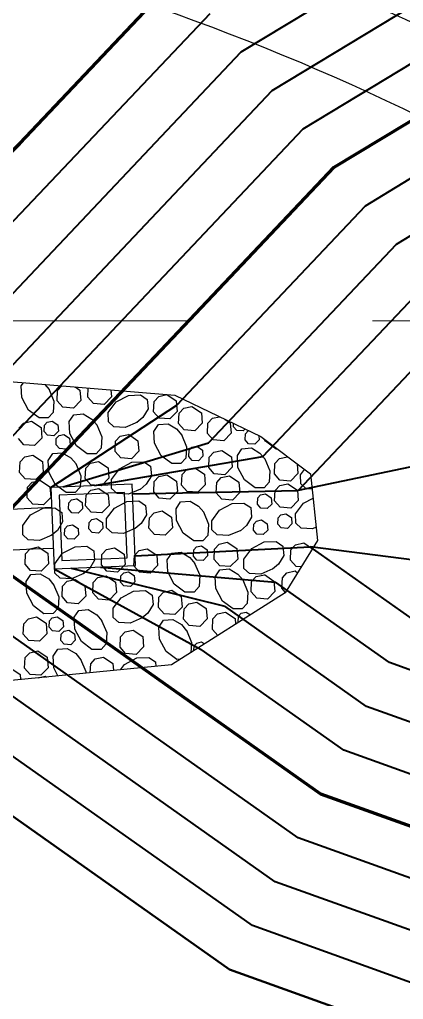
# Model space of a CAD drawing. Header units: inches. Extents: x -5337 to 1057, y 15227 to 19227.
# Drawn here: x -3633.8 to -3610.2, y 16287.4 to 16347.4 of the extents above; entities that cross this region are included whole.
import ezdxf

# ---------------------------------------------------------------- set-up
doc = ezdxf.new("R2010")
doc.units = ezdxf.units.IN
doc.header["$LTSCALE"] = 150
doc.header["$MEASUREMENT"] = 0
doc.linetypes.add('HIDDEN', pattern=[0.375, 0.25, -0.125])
for name, color, linetype in [('COMT-MIN', 84, 'Continuous'), ('CONT-MJR', 84, 'Continuous'), ('grid', 7, 'HIDDEN'), ('Level 28', 7, 'Continuous'), ('Level 9', 7, 'Continuous'), ('PAVING', 7, 'Continuous'), ('STORM', 7, 'Continuous'), ('STORM INLET', 7, 'Continuous')]:
    doc.layers.add(name, color=color, linetype=linetype)

msp = doc.modelspace()

# ---------------------------------------------------------------- linework, layer by layer
at = {"layer": 'COMT-MIN', "color": 5, "linetype": 'Continuous', "lineweight": 40}
for p, q in [((-3620.183, 16345.451), (-3565.374, 16378.722)), ((-3618.281, 16343.095), (-3564.527, 16375.727)), ((-3616.38, 16340.74), (-3563.679, 16372.732)), ((-3612.576, 16336.03), (-3561.984, 16366.741)), ((-3610.675, 16333.675), (-3561.137, 16363.746)), ((-3654.877, 16313.243), (-3622.085, 16347.806)), ((-3650.267, 16313.66), (-3620.183, 16345.451)), ((-3645.707, 16314.113), (-3618.281, 16343.095)), ((-3641.148, 16314.567), (-3616.38, 16340.74)), ((-3624.133, 16323.818), (-3612.576, 16336.03)), ((-3622.19, 16321.506), (-3610.675, 16333.675)), ((-3618.853, 16320.668), (-3608.773, 16331.32)), ((-3616.699, 16318.579), (-3606.871, 16328.965)), ((-3631.852, 16318.775), (-3624.133, 16323.818)), ((-3631.09, 16318.807), (-3622.19, 16321.506)), ((-3629.181, 16318.886), (-3618.853, 16320.668)), ((-3626.831, 16318.386), (-3616.699, 16318.579)), ((-3626.674, 16314.591), (-3615.96, 16315.144)), ((-3609.706, 16310.729), (-3615.96, 16315.144)), ((-3618.094, 16294.617), (-3645.707, 16314.113)), ((-3616.696, 16297.303), (-3641.148, 16314.567)), ((-3619.492, 16291.932), (-3650.267, 16313.66)), ((-3631.645, 16313.78), (-3622.644, 16308.847)), ((-3630.605, 16313.823), (-3621.194, 16311.496)), ((-3628.794, 16313.898), (-3618.088, 16312.975)), ((-3620.89, 16289.247), (-3654.877, 16313.243)), ((-3611.104, 16308.044), (-3618.088, 16312.975)), ((-3612.502, 16305.359), (-3621.194, 16311.496)), ((-3613.9, 16302.673), (-3622.644, 16308.847)), ((-3556.444, 16288.385), (-3611.104, 16308.044)), ((-3543.483, 16280.535), (-3612.502, 16305.359)), ((-3558.278, 16282.668), (-3613.9, 16302.673)), ((-3560.098, 16276.946), (-3616.696, 16297.303)), ((-3547.686, 16269.294), (-3618.094, 16294.617)), ((-3562.399, 16271.397), (-3619.492, 16291.932)), ((-3549.853, 16263.697), (-3620.89, 16289.247))]:
    msp.add_line(p, q, dxfattribs=at)
at = {"layer": 'CONT-MJR', "color": 5, "linetype": 'Continuous', "lineweight": 70}
for p, q in [((-3614.478, 16338.385), (-3562.832, 16369.737)), ((-3633.75, 16339.843), (-3623.986, 16350.161)), ((-3636.589, 16315.02), (-3614.478, 16338.385)), ((-3615.298, 16299.988), (-3636.589, 16315.02)), ((-3545.205, 16274.778), (-3615.298, 16299.988))]:
    msp.add_line(p, q, dxfattribs=at)
msp.add_arc((-3648.277, 16353.59), 20, 256.58531, 316.58041, dxfattribs=at)
at = {"layer": 'grid', "color": 252, "linetype": 'HIDDEN', "lineweight": 0, "ltscale": 0.6}
msp.add_line((-5232.144, 16328.984), (952.356, 16328.984), dxfattribs=at)
at = {"layer": 'Level 28', "color": 250, "linetype": 'Continuous', "lineweight": 40}
for p, q in [((-3654.877, 16313.243), (-3620.89, 16289.247)), ((-3620.89, 16289.247), (-3507.933, 16248.62))]:
    msp.add_line(p, q, dxfattribs=at)
at = {"layer": 'Level 9', "color": 250, "linetype": 'Continuous', "lineweight": 40}
for p, q in [((-3608.966, 16320.2), (-3616.699, 16318.579)), ((-3608.71, 16314.205), (-3615.96, 16315.144))]:
    msp.add_line(p, q, dxfattribs=at)
at = {"layer": 'PAVING', "color": 1}
for p, q in [((-3643.335, 16325.995), (-3624.24, 16324.429)), ((-3633.657, 16325.003), (-3633.53, 16325.191)), ((-3633.626, 16324.275), (-3633.657, 16325.003)), ((-3632.211, 16325.083), (-3631.957, 16324.781)), ((-3631.429, 16324.71), (-3631.164, 16324.997)), ((-3630.357, 16324.931), (-3630.066, 16324.737)), ((-3631.977, 16324.811), (-3631.659, 16324.064)), ((-3631.459, 16324.073), (-3631.429, 16324.71)), ((-3630.066, 16324.737), (-3630.014, 16324.094)), ((-3629.576, 16324.3), (-3629.55, 16324.865)), ((-3629.236, 16323.91), (-3629.576, 16324.3)), ((-3628.131, 16324.321), (-3628.584, 16323.862)), ((-3628.166, 16324.751), (-3628.131, 16324.321)), ((-3627.843, 16324.008), (-3627.08, 16324.414)), ((-3627.08, 16324.414), (-3626.353, 16324.445)), ((-3626.353, 16324.445), (-3625.936, 16324.165)), ((-3625.521, 16324.043), (-3625.238, 16324.349)), ((-3625.238, 16324.349), (-3624.742, 16324.459)), ((-3624.742, 16324.459), (-3624.158, 16324.07)), ((-3624.24, 16324.429), (-3618.979, 16321.886)), ((-3633.22, 16323.512), (-3633.626, 16324.275)), ((-3631.659, 16324.064), (-3631.701, 16323.369)), ((-3631.118, 16323.684), (-3631.459, 16324.073)), ((-3630.014, 16324.094), (-3630.466, 16323.635)), ((-3628.584, 16323.862), (-3629.236, 16323.91)), ((-3628.327, 16323.357), (-3627.843, 16324.008)), ((-3625.936, 16324.165), (-3625.882, 16323.585)), ((-3625.551, 16323.406), (-3625.521, 16324.043)), ((-3624.158, 16324.07), (-3624.105, 16323.427)), ((-3623.701, 16323.628), (-3623.205, 16323.738)), ((-3623.205, 16323.738), (-3622.622, 16323.349)), ((-3632.569, 16323.029), (-3633.22, 16323.512)), ((-3631.701, 16323.369), (-3632.006, 16323.032)), ((-3630.466, 16323.635), (-3631.118, 16323.684)), ((-3630.716, 16322.806), (-3630.435, 16323.223)), ((-3630.435, 16323.223), (-3629.856, 16323.276)), ((-3629.856, 16323.276), (-3629.329, 16322.957)), ((-3628.323, 16322.795), (-3628.327, 16323.357)), ((-3625.882, 16323.585), (-3626.202, 16323.059)), ((-3625.21, 16323.016), (-3625.551, 16323.406)), ((-3624.105, 16323.427), (-3624.558, 16322.968)), ((-3624.014, 16322.685), (-3623.984, 16323.322)), ((-3623.984, 16323.322), (-3623.701, 16323.628)), ((-3622.622, 16323.349), (-3622.568, 16322.707)), ((-3621.936, 16323.011), (-3621.504, 16323.106)), ((-3633.804, 16322.413), (-3633.521, 16322.719)), ((-3633.521, 16322.719), (-3633.025, 16322.829)), ((-3633.025, 16322.83), (-3632.441, 16322.441)), ((-3632.006, 16323.032), (-3632.569, 16323.029)), ((-3632.249, 16322.202), (-3632.231, 16322.585)), ((-3632.231, 16322.585), (-3632.061, 16322.768)), ((-3632.061, 16322.768), (-3631.764, 16322.834)), ((-3631.764, 16322.834), (-3631.413, 16322.601)), ((-3631.413, 16322.601), (-3631.382, 16322.215)), ((-3630.685, 16322.078), (-3630.716, 16322.806)), ((-3629.329, 16322.957), (-3629.016, 16322.584)), ((-3629.036, 16322.614), (-3628.718, 16321.867)), ((-3627.986, 16322.49), (-3628.323, 16322.795)), ((-3627.291, 16322.447), (-3627.986, 16322.49)), ((-3626.545, 16322.765), (-3627.291, 16322.447)), ((-3626.202, 16323.059), (-3626.575, 16322.745)), ((-3625.526, 16322.204), (-3625.245, 16322.621)), ((-3625.245, 16322.621), (-3624.666, 16322.675)), ((-3624.558, 16322.968), (-3625.21, 16323.016)), ((-3624.666, 16322.675), (-3624.139, 16322.355)), ((-3623.673, 16322.296), (-3624.014, 16322.685)), ((-3622.568, 16322.707), (-3623.021, 16322.247)), ((-3622.249, 16322.068), (-3622.218, 16322.705)), ((-3622.218, 16322.705), (-3621.936, 16323.011)), ((-3621.188, 16322.954), (-3620.856, 16322.732)), ((-3620.856, 16322.732), (-3620.803, 16322.089)), ((-3620.664, 16322.494), (-3620.654, 16322.695)), ((-3620.459, 16322.26), (-3620.664, 16322.494)), ((-3632.441, 16322.441), (-3632.388, 16321.798)), ((-3632.044, 16321.969), (-3632.249, 16322.202)), ((-3631.653, 16321.94), (-3632.044, 16321.969)), ((-3631.382, 16322.215), (-3631.653, 16321.94)), ((-3631.51, 16321.77), (-3631.341, 16321.954)), ((-3631.341, 16321.954), (-3631.043, 16322.02)), ((-3631.043, 16322.02), (-3630.693, 16321.787)), ((-3630.279, 16321.315), (-3630.685, 16322.078)), ((-3627.876, 16321.61), (-3627.593, 16321.917)), ((-3627.593, 16321.917), (-3627.097, 16322.026)), ((-3627.097, 16322.027), (-3626.513, 16321.638)), ((-3625.495, 16321.477), (-3625.526, 16322.204)), ((-3624.139, 16322.355), (-3623.826, 16321.982)), ((-3623.846, 16322.012), (-3623.528, 16321.265)), ((-3623.021, 16322.247), (-3623.673, 16322.296)), ((-3621.908, 16321.679), (-3622.249, 16322.068)), ((-3620.803, 16322.089), (-3621.256, 16321.63)), ((-3620.068, 16322.231), (-3620.459, 16322.26)), ((-3619.948, 16322.354), (-3620.068, 16322.231)), ((-3619.943, 16321.68), (-3619.925, 16322.062)), ((-3619.925, 16322.062), (-3619.756, 16322.246)), ((-3619.756, 16322.246), (-3619.734, 16322.25)), ((-3619.096, 16321.942), (-3619.076, 16321.692)), ((-3633.493, 16321.387), (-3633.834, 16321.776)), ((-3632.841, 16321.338), (-3633.493, 16321.387)), ((-3632.388, 16321.798), (-3632.841, 16321.338)), ((-3631.528, 16321.388), (-3631.51, 16321.77)), ((-3631.324, 16321.154), (-3631.528, 16321.388)), ((-3630.661, 16321.401), (-3630.933, 16321.125)), ((-3630.693, 16321.787), (-3630.661, 16321.401)), ((-3629.627, 16320.831), (-3630.279, 16321.315)), ((-3628.718, 16321.867), (-3628.76, 16321.172)), ((-3627.906, 16320.973), (-3627.876, 16321.61)), ((-3626.513, 16321.638), (-3626.461, 16320.995)), ((-3625.089, 16320.714), (-3625.495, 16321.477)), ((-3623.206, 16321.232), (-3622.908, 16321.297)), ((-3622.908, 16321.298), (-3622.558, 16321.064)), ((-3621.256, 16321.63), (-3621.908, 16321.679)), ((-3619.739, 16321.446), (-3619.943, 16321.68)), ((-3619.347, 16321.417), (-3619.739, 16321.446)), ((-3619.076, 16321.692), (-3619.347, 16321.417)), ((-3618.979, 16321.886), (-3615.93, 16319.601)), ((-3618.694, 16321.607), (-3618.751, 16321.714)), ((-3618.042, 16321.123), (-3618.694, 16321.607)), ((-3633.445, 16320.64), (-3632.949, 16320.749)), ((-3632.949, 16320.75), (-3632.365, 16320.361)), ((-3632.004, 16320.431), (-3631.723, 16320.849)), ((-3631.723, 16320.849), (-3631.144, 16320.902)), ((-3630.933, 16321.125), (-3631.324, 16321.154)), ((-3631.144, 16320.902), (-3630.618, 16320.583)), ((-3629.065, 16320.835), (-3629.627, 16320.831)), ((-3628.76, 16321.172), (-3629.065, 16320.835)), ((-3627.565, 16320.584), (-3627.906, 16320.973)), ((-3626.461, 16320.995), (-3626.913, 16320.535)), ((-3624.438, 16320.23), (-3625.089, 16320.714)), ((-3623.528, 16321.265), (-3623.57, 16320.571)), ((-3623.393, 16320.666), (-3623.375, 16321.048)), ((-3623.375, 16321.048), (-3623.206, 16321.232)), ((-3622.558, 16321.064), (-3622.526, 16320.679)), ((-3622.142, 16320.625), (-3621.86, 16320.931)), ((-3621.86, 16320.931), (-3621.364, 16321.041)), ((-3621.364, 16321.041), (-3620.78, 16320.652)), ((-3620.419, 16320.723), (-3620.138, 16321.14)), ((-3620.388, 16319.995), (-3620.419, 16320.723)), ((-3620.138, 16321.14), (-3619.559, 16321.194)), ((-3619.559, 16321.194), (-3619.033, 16320.874)), ((-3619.033, 16320.874), (-3618.719, 16320.501)), ((-3617.962, 16321.124), (-3618.042, 16321.123)), ((-3633.758, 16319.696), (-3633.727, 16320.333)), ((-3633.727, 16320.333), (-3633.445, 16320.64)), ((-3632.365, 16320.361), (-3632.312, 16319.718)), ((-3631.973, 16319.704), (-3632.004, 16320.431)), ((-3630.618, 16320.583), (-3630.304, 16320.209)), ((-3630.324, 16320.24), (-3630.006, 16319.493)), ((-3629.705, 16319.949), (-3629.423, 16320.256)), ((-3629.423, 16320.256), (-3628.927, 16320.365)), ((-3628.926, 16320.366), (-3628.343, 16319.977)), ((-3627.642, 16319.913), (-3626.88, 16320.318)), ((-3626.913, 16320.535), (-3627.565, 16320.584)), ((-3626.88, 16320.318), (-3626.152, 16320.35)), ((-3626.152, 16320.35), (-3625.735, 16320.069)), ((-3623.875, 16320.234), (-3624.438, 16320.23)), ((-3623.57, 16320.571), (-3623.875, 16320.234)), ((-3623.189, 16320.432), (-3623.393, 16320.666)), ((-3622.798, 16320.403), (-3623.189, 16320.432)), ((-3622.526, 16320.679), (-3622.798, 16320.403)), ((-3622.173, 16319.988), (-3622.142, 16320.625)), ((-3620.78, 16320.652), (-3620.727, 16320.009)), ((-3618.739, 16320.531), (-3618.421, 16319.784)), ((-3618.15, 16319.604), (-3618.12, 16320.241)), ((-3618.12, 16320.241), (-3617.838, 16320.547)), ((-3617.838, 16320.547), (-3617.342, 16320.657)), ((-3617.341, 16320.657), (-3617.327, 16320.647)), ((-3616.753, 16320.218), (-3616.705, 16319.626)), ((-3633.417, 16319.307), (-3633.758, 16319.696)), ((-3632.312, 16319.718), (-3632.765, 16319.259)), ((-3631.568, 16318.941), (-3631.973, 16319.704)), ((-3630.006, 16319.493), (-3630.049, 16318.798)), ((-3629.735, 16319.313), (-3629.705, 16319.949)), ((-3628.343, 16319.977), (-3628.29, 16319.334)), ((-3628.126, 16319.261), (-3627.642, 16319.913)), ((-3625.681, 16319.49), (-3626.001, 16318.963)), ((-3625.735, 16320.069), (-3625.681, 16319.49)), ((-3625.227, 16319.44), (-3624.731, 16319.549)), ((-3624.731, 16319.55), (-3624.147, 16319.161)), ((-3623.832, 16318.919), (-3623.802, 16319.556)), ((-3623.802, 16319.556), (-3623.52, 16319.863)), ((-3623.52, 16319.863), (-3623.023, 16319.972)), ((-3623.023, 16319.972), (-3622.439, 16319.584)), ((-3622.439, 16319.584), (-3622.387, 16318.941)), ((-3621.832, 16319.599), (-3622.173, 16319.988)), ((-3621.18, 16319.55), (-3621.832, 16319.599)), ((-3621.4, 16319.378), (-3620.904, 16319.488)), ((-3620.727, 16320.009), (-3621.18, 16319.55)), ((-3620.904, 16319.488), (-3620.32, 16319.099)), ((-3619.983, 16319.233), (-3620.388, 16319.995)), ((-3618.421, 16319.784), (-3618.464, 16319.09)), ((-3617.809, 16319.215), (-3618.15, 16319.604)), ((-3616.705, 16319.626), (-3617.157, 16319.167)), ((-3616.541, 16319.553), (-3616.3, 16319.878)), ((-3616.538, 16318.99), (-3616.541, 16319.553)), ((-3615.93, 16319.601), (-3615.512, 16315.519)), ((-3632.765, 16319.259), (-3633.417, 16319.307)), ((-3633.267, 16318.78), (-3632.985, 16319.086)), ((-3632.985, 16319.086), (-3632.489, 16319.196)), ((-3632.489, 16319.196), (-3631.905, 16318.808)), ((-3630.916, 16318.457), (-3631.568, 16318.941)), ((-3629.394, 16318.923), (-3629.735, 16319.313)), ((-3628.742, 16318.875), (-3629.394, 16318.923)), ((-3628.29, 16319.334), (-3628.742, 16318.875)), ((-3628.123, 16318.699), (-3628.126, 16319.261)), ((-3626.001, 16318.963), (-3626.374, 16318.649)), ((-3625.54, 16318.497), (-3625.51, 16319.133)), ((-3625.51, 16319.133), (-3625.227, 16319.44)), ((-3624.147, 16319.161), (-3624.094, 16318.518)), ((-3623.491, 16318.53), (-3623.832, 16318.919)), ((-3622.387, 16318.941), (-3622.839, 16318.482)), ((-3621.712, 16318.435), (-3621.682, 16319.072)), ((-3621.682, 16319.072), (-3621.4, 16319.378)), ((-3620.32, 16319.099), (-3620.267, 16318.456)), ((-3619.331, 16318.749), (-3619.983, 16319.233)), ((-3618.464, 16319.09), (-3618.768, 16318.752)), ((-3618.103, 16318.582), (-3617.82, 16318.888)), ((-3617.82, 16318.888), (-3617.324, 16318.998)), ((-3617.157, 16319.167), (-3617.809, 16319.215)), ((-3617.324, 16318.998), (-3616.74, 16318.609)), ((-3616.2, 16318.686), (-3616.538, 16318.99)), ((-3633.298, 16318.143), (-3633.267, 16318.78)), ((-3631.905, 16318.808), (-3631.852, 16318.165)), ((-3630.353, 16318.461), (-3630.916, 16318.457)), ((-3630.049, 16318.798), (-3630.353, 16318.461)), ((-3629.718, 16317.653), (-3629.688, 16318.29)), ((-3629.688, 16318.29), (-3629.405, 16318.596)), ((-3629.405, 16318.596), (-3628.909, 16318.706)), ((-3628.909, 16318.706), (-3628.325, 16318.318)), ((-3628.325, 16318.318), (-3628.272, 16317.675)), ((-3627.785, 16318.394), (-3628.123, 16318.699)), ((-3627.091, 16318.351), (-3627.785, 16318.394)), ((-3626.344, 16318.669), (-3627.091, 16318.351)), ((-3625.199, 16318.107), (-3625.54, 16318.497)), ((-3624.094, 16318.518), (-3624.547, 16318.059)), ((-3622.839, 16318.482), (-3623.491, 16318.53)), ((-3621.372, 16318.045), (-3621.712, 16318.435)), ((-3620.267, 16318.456), (-3620.72, 16317.997)), ((-3618.768, 16318.752), (-3619.331, 16318.749)), ((-3619.164, 16318.127), (-3618.994, 16318.31)), ((-3618.994, 16318.31), (-3618.697, 16318.376)), ((-3618.697, 16318.376), (-3618.346, 16318.143)), ((-3618.133, 16317.945), (-3618.103, 16318.582)), ((-3616.74, 16318.609), (-3616.687, 16317.966)), ((-3615.834, 16318.663), (-3616.2, 16318.686)), ((-3632.957, 16317.754), (-3633.298, 16318.143)), ((-3632.305, 16317.705), (-3632.957, 16317.754)), ((-3631.852, 16318.165), (-3632.305, 16317.705)), ((-3630.767, 16317.453), (-3630.749, 16317.835)), ((-3630.749, 16317.835), (-3630.579, 16318.019)), ((-3630.579, 16318.019), (-3630.282, 16318.084)), ((-3630.282, 16318.085), (-3629.931, 16317.851)), ((-3629.931, 16317.851), (-3629.9, 16317.466)), ((-3627.948, 16317.513), (-3627.185, 16317.918)), ((-3627.185, 16317.918), (-3626.458, 16317.95)), ((-3626.458, 16317.95), (-3626.04, 16317.669)), ((-3624.547, 16318.059), (-3625.199, 16318.107)), ((-3624.177, 16317.47), (-3623.896, 16317.887)), ((-3623.896, 16317.887), (-3623.317, 16317.941)), ((-3623.317, 16317.941), (-3622.79, 16317.621)), ((-3621.503, 16317.383), (-3620.74, 16317.788)), ((-3620.72, 16317.997), (-3621.372, 16318.045)), ((-3620.74, 16317.788), (-3620.013, 16317.819)), ((-3620.013, 16317.819), (-3619.595, 16317.538)), ((-3619.182, 16317.744), (-3619.164, 16318.127)), ((-3618.978, 16317.511), (-3619.182, 16317.744)), ((-3618.315, 16317.757), (-3618.586, 16317.482)), ((-3618.346, 16318.143), (-3618.315, 16317.757)), ((-3617.792, 16317.555), (-3618.133, 16317.945)), ((-3616.687, 16317.966), (-3617.14, 16317.507)), ((-3616.847, 16317.153), (-3616.363, 16317.805)), ((-3616.363, 16317.805), (-3615.778, 16318.116)), ((-3633.572, 16316.439), (-3633.088, 16317.091)), ((-3633.088, 16317.091), (-3632.325, 16317.496)), ((-3632.325, 16317.496), (-3631.598, 16317.528)), ((-3631.598, 16317.528), (-3631.18, 16317.247)), ((-3631.18, 16317.247), (-3631.127, 16316.668)), ((-3630.563, 16317.219), (-3630.767, 16317.453)), ((-3630.171, 16317.19), (-3630.563, 16317.219)), ((-3629.9, 16317.466), (-3630.171, 16317.19)), ((-3629.377, 16317.264), (-3629.718, 16317.653)), ((-3628.725, 16317.215), (-3629.377, 16317.264)), ((-3628.272, 16317.675), (-3628.725, 16317.215)), ((-3628.432, 16316.861), (-3627.948, 16317.513)), ((-3625.987, 16317.09), (-3626.306, 16316.563)), ((-3626.04, 16317.669), (-3625.987, 16317.09)), ((-3625.805, 16316.92), (-3625.523, 16317.226)), ((-3625.523, 16317.226), (-3625.027, 16317.336)), ((-3625.027, 16317.336), (-3624.443, 16316.948)), ((-3624.146, 16316.742), (-3624.177, 16317.47)), ((-3622.79, 16317.621), (-3622.476, 16317.248)), ((-3622.497, 16317.278), (-3622.179, 16316.531)), ((-3621.987, 16316.731), (-3621.503, 16317.383)), ((-3619.595, 16317.538), (-3619.542, 16316.959)), ((-3618.586, 16317.482), (-3618.978, 16317.511)), ((-3617.922, 16316.909), (-3617.753, 16317.093)), ((-3617.14, 16317.507), (-3617.792, 16317.555)), ((-3617.753, 16317.093), (-3617.455, 16317.159)), ((-3617.455, 16317.159), (-3617.105, 16316.926)), ((-3616.843, 16316.59), (-3616.847, 16317.153)), ((-3631.127, 16316.668), (-3631.446, 16316.141)), ((-3630.823, 16316.423), (-3630.526, 16316.489)), ((-3630.525, 16316.489), (-3630.175, 16316.256)), ((-3629.525, 16316.235), (-3629.507, 16316.617)), ((-3629.507, 16316.617), (-3629.338, 16316.801)), ((-3629.338, 16316.801), (-3629.04, 16316.867)), ((-3629.04, 16316.867), (-3628.69, 16316.634)), ((-3628.69, 16316.634), (-3628.658, 16316.248)), ((-3628.428, 16316.299), (-3628.432, 16316.861)), ((-3626.306, 16316.563), (-3626.68, 16316.249)), ((-3625.836, 16316.283), (-3625.805, 16316.92)), ((-3624.443, 16316.948), (-3624.39, 16316.305)), ((-3623.74, 16315.979), (-3624.146, 16316.742)), ((-3622.179, 16316.531), (-3622.221, 16315.837)), ((-3621.983, 16316.168), (-3621.987, 16316.731)), ((-3619.542, 16316.959), (-3619.861, 16316.432)), ((-3619.426, 16316.149), (-3619.408, 16316.531)), ((-3619.408, 16316.531), (-3619.238, 16316.715)), ((-3619.238, 16316.715), (-3618.941, 16316.781)), ((-3618.94, 16316.781), (-3618.59, 16316.548)), ((-3618.59, 16316.548), (-3618.558, 16316.162)), ((-3617.94, 16316.527), (-3617.922, 16316.909)), ((-3617.736, 16316.293), (-3617.94, 16316.527)), ((-3617.073, 16316.54), (-3617.345, 16316.264)), ((-3617.105, 16316.926), (-3617.073, 16316.54)), ((-3616.506, 16316.286), (-3616.843, 16316.59)), ((-3633.568, 16315.877), (-3633.572, 16316.439)), ((-3631.446, 16316.141), (-3631.819, 16315.827)), ((-3631.011, 16315.857), (-3630.993, 16316.239)), ((-3630.993, 16316.239), (-3630.823, 16316.423)), ((-3630.175, 16316.256), (-3630.143, 16315.87)), ((-3629.321, 16316.002), (-3629.525, 16316.235)), ((-3628.93, 16315.972), (-3629.321, 16316.002)), ((-3628.658, 16316.248), (-3628.93, 16315.972)), ((-3628.091, 16315.994), (-3628.428, 16316.299)), ((-3627.396, 16315.952), (-3628.091, 16315.994)), ((-3626.65, 16316.27), (-3627.396, 16315.952)), ((-3625.495, 16315.894), (-3625.836, 16316.283)), ((-3624.843, 16315.846), (-3625.495, 16315.894)), ((-3624.39, 16316.305), (-3624.843, 16315.846)), ((-3623.088, 16315.496), (-3623.74, 16315.979)), ((-3621.646, 16315.864), (-3621.983, 16316.168)), ((-3620.205, 16316.139), (-3620.951, 16315.821)), ((-3619.861, 16316.432), (-3620.234, 16316.119)), ((-3619.221, 16315.915), (-3619.426, 16316.149)), ((-3618.83, 16315.886), (-3619.221, 16315.915)), ((-3618.558, 16316.162), (-3618.83, 16315.886)), ((-3617.345, 16316.264), (-3617.736, 16316.293)), ((-3615.811, 16316.243), (-3616.506, 16316.286)), ((-3615.596, 16316.335), (-3615.811, 16316.243)), ((-3633.231, 16315.572), (-3633.568, 16315.877)), ((-3632.536, 16315.529), (-3633.231, 16315.572)), ((-3631.79, 16315.848), (-3632.536, 16315.529)), ((-3630.806, 16315.624), (-3631.011, 16315.857)), ((-3630.415, 16315.594), (-3630.806, 16315.624)), ((-3630.143, 16315.87), (-3630.415, 16315.594)), ((-3622.526, 16315.5), (-3623.088, 16315.496)), ((-3622.221, 16315.837), (-3622.526, 16315.5)), ((-3621.812, 16315), (-3621.529, 16315.306)), ((-3620.951, 16315.821), (-3621.646, 16315.864)), ((-3621.529, 16315.306), (-3621.033, 16315.416)), ((-3621.033, 16315.416), (-3620.449, 16315.027)), ((-3619.54, 16315.028), (-3618.777, 16315.433)), ((-3618.777, 16315.433), (-3618.049, 16315.465)), ((-3618.049, 16315.465), (-3617.632, 16315.184)), ((-3615.512, 16315.519), (-3617.479, 16312.321)), ((-3616.85, 16315.264), (-3616.354, 16315.373)), ((-3616.354, 16315.373), (-3615.82, 16315.018)), ((-3633.427, 16314.071), (-3633.397, 16314.708)), ((-3633.397, 16314.708), (-3633.114, 16315.015)), ((-3633.114, 16315.015), (-3632.618, 16315.124)), ((-3632.618, 16315.125), (-3632.034, 16314.736)), ((-3632.034, 16314.736), (-3631.981, 16314.093)), ((-3631.608, 16314.085), (-3631.125, 16314.736)), ((-3631.125, 16314.736), (-3630.362, 16315.142)), ((-3630.362, 16315.142), (-3629.634, 16315.173)), ((-3629.634, 16315.173), (-3629.217, 16314.892)), ((-3629.217, 16314.892), (-3629.164, 16314.313)), ((-3628.718, 16314.666), (-3628.435, 16314.972)), ((-3628.435, 16314.972), (-3627.939, 16315.082)), ((-3627.939, 16315.082), (-3627.356, 16314.693)), ((-3627.356, 16314.693), (-3627.302, 16314.05)), ((-3626.723, 16314.603), (-3626.441, 16314.909)), ((-3626.441, 16314.909), (-3625.945, 16315.019)), ((-3625.945, 16315.019), (-3625.361, 16314.63)), ((-3624.717, 16314.328), (-3624.436, 16314.745)), ((-3624.436, 16314.745), (-3623.858, 16314.799)), ((-3623.858, 16314.799), (-3623.33, 16314.479)), ((-3623.107, 16314.56), (-3623.089, 16314.943)), ((-3623.089, 16314.943), (-3622.919, 16315.126)), ((-3622.919, 16315.126), (-3622.622, 16315.192)), ((-3622.622, 16315.192), (-3622.271, 16314.959)), ((-3622.271, 16314.959), (-3622.24, 16314.573)), ((-3621.842, 16314.363), (-3621.812, 16315)), ((-3620.449, 16315.027), (-3620.396, 16314.384)), ((-3620.023, 16314.376), (-3619.54, 16315.028)), ((-3617.632, 16315.184), (-3617.579, 16314.605)), ((-3617.163, 16314.32), (-3617.133, 16314.957)), ((-3617.133, 16314.957), (-3616.85, 16315.264)), ((-3631.981, 16314.093), (-3632.434, 16313.634)), ((-3631.605, 16313.522), (-3631.608, 16314.085)), ((-3629.164, 16314.313), (-3629.483, 16313.786)), ((-3628.748, 16314.029), (-3628.718, 16314.666)), ((-3626.753, 16313.966), (-3626.723, 16314.603)), ((-3625.361, 16314.63), (-3625.308, 16313.988)), ((-3624.686, 16313.601), (-3624.717, 16314.328)), ((-3623.33, 16314.479), (-3623.017, 16314.106)), ((-3622.902, 16314.327), (-3623.107, 16314.56)), ((-3623.037, 16314.136), (-3622.719, 16313.39)), ((-3622.511, 16314.298), (-3622.902, 16314.327)), ((-3622.24, 16314.573), (-3622.511, 16314.298)), ((-3621.501, 16313.974), (-3621.842, 16314.363)), ((-3620.396, 16314.384), (-3620.849, 16313.925)), ((-3620.02, 16313.814), (-3620.023, 16314.376)), ((-3617.579, 16314.605), (-3617.898, 16314.078)), ((-3616.822, 16313.931), (-3617.163, 16314.32)), ((-3633.086, 16313.682), (-3633.427, 16314.071)), ((-3632.434, 16313.634), (-3633.086, 16313.682)), ((-3631.268, 16313.217), (-3631.605, 16313.522)), ((-3629.826, 16313.493), (-3630.573, 16313.175)), ((-3629.483, 16313.786), (-3629.856, 16313.473)), ((-3628.407, 16313.64), (-3628.748, 16314.029)), ((-3627.755, 16313.591), (-3628.407, 16313.64)), ((-3627.302, 16314.05), (-3627.755, 16313.591)), ((-3627.552, 16313.354), (-3627.383, 16313.538)), ((-3627.383, 16313.538), (-3627.085, 16313.604)), ((-3627.085, 16313.604), (-3626.735, 16313.371)), ((-3626.412, 16313.577), (-3626.753, 16313.966)), ((-3625.761, 16313.528), (-3626.412, 16313.577)), ((-3625.308, 16313.988), (-3625.761, 16313.528)), ((-3624.281, 16312.838), (-3624.686, 16313.601)), ((-3621.77, 16313.305), (-3621.489, 16313.722)), ((-3620.849, 16313.925), (-3621.501, 16313.974)), ((-3621.489, 16313.722), (-3620.91, 16313.776)), ((-3620.91, 16313.776), (-3620.383, 16313.456)), ((-3619.683, 16313.509), (-3620.02, 16313.814)), ((-3618.988, 16313.466), (-3619.683, 16313.509)), ((-3618.241, 16313.785), (-3618.988, 16313.466)), ((-3617.898, 16314.078), (-3618.271, 16313.764)), ((-3617.659, 16313.239), (-3617.377, 16313.545)), ((-3617.377, 16313.545), (-3616.881, 16313.655)), ((-3616.881, 16313.655), (-3616.723, 16313.55)), ((-3616.503, 16313.907), (-3616.822, 16313.931)), ((-3633.355, 16313.013), (-3633.074, 16313.43)), ((-3633.324, 16312.286), (-3633.355, 16313.013)), ((-3633.074, 16313.43), (-3632.495, 16313.484)), ((-3632.495, 16313.484), (-3631.968, 16313.165)), ((-3631.968, 16313.165), (-3631.655, 16312.791)), ((-3630.573, 16313.175), (-3631.268, 16313.217)), ((-3631.127, 16312.721), (-3630.845, 16313.027)), ((-3630.845, 16313.027), (-3630.348, 16313.137)), ((-3630.348, 16313.137), (-3629.765, 16312.748)), ((-3629.275, 16312.31), (-3629.244, 16312.947)), ((-3629.244, 16312.947), (-3628.962, 16313.254)), ((-3628.962, 16313.254), (-3628.466, 16313.363)), ((-3628.466, 16313.364), (-3627.882, 16312.975)), ((-3627.882, 16312.975), (-3627.829, 16312.332)), ((-3627.57, 16312.972), (-3627.552, 16313.354)), ((-3627.366, 16312.738), (-3627.57, 16312.972)), ((-3626.703, 16312.985), (-3626.975, 16312.71)), ((-3626.735, 16313.371), (-3626.703, 16312.985)), ((-3622.719, 16313.39), (-3622.761, 16312.695)), ((-3621.739, 16312.577), (-3621.77, 16313.305)), ((-3620.383, 16313.456), (-3620.07, 16313.083)), ((-3620.09, 16313.113), (-3619.772, 16312.366)), ((-3619.572, 16312.375), (-3619.542, 16313.012)), ((-3619.542, 16313.012), (-3619.26, 16313.319)), ((-3619.26, 16313.319), (-3618.763, 16313.428)), ((-3618.763, 16313.429), (-3618.18, 16313.04)), ((-3618.18, 16313.04), (-3618.127, 16312.397)), ((-3617.69, 16312.602), (-3617.659, 16313.239)), ((-3632.918, 16311.523), (-3633.324, 16312.286)), ((-3631.675, 16312.821), (-3631.357, 16312.074)), ((-3631.157, 16312.084), (-3631.127, 16312.721)), ((-3629.765, 16312.748), (-3629.712, 16312.105)), ((-3628.934, 16311.921), (-3629.275, 16312.31)), ((-3627.829, 16312.332), (-3628.282, 16311.873)), ((-3627.541, 16312.019), (-3626.779, 16312.425)), ((-3626.975, 16312.71), (-3627.366, 16312.738)), ((-3626.779, 16312.425), (-3626.051, 16312.456)), ((-3626.051, 16312.456), (-3625.634, 16312.175)), ((-3625.219, 16312.053), (-3624.936, 16312.36)), ((-3624.936, 16312.36), (-3624.44, 16312.469)), ((-3617.479, 16312.321), (-3624.454, 16307.895)), ((-3624.44, 16312.47), (-3623.856, 16312.081)), ((-3623.629, 16312.354), (-3624.281, 16312.838)), ((-3623.066, 16312.358), (-3623.629, 16312.354)), ((-3622.761, 16312.695), (-3623.066, 16312.358)), ((-3621.333, 16311.815), (-3621.739, 16312.577)), ((-3619.772, 16312.366), (-3619.815, 16311.672)), ((-3619.231, 16311.986), (-3619.572, 16312.375)), ((-3618.127, 16312.397), (-3618.579, 16311.937)), ((-3617.464, 16312.345), (-3617.69, 16312.602)), ((-3631.357, 16312.074), (-3631.4, 16311.38)), ((-3630.816, 16311.694), (-3631.157, 16312.084)), ((-3630.165, 16311.646), (-3630.816, 16311.694)), ((-3629.712, 16312.105), (-3630.165, 16311.646)), ((-3628.282, 16311.873), (-3628.934, 16311.921)), ((-3628.025, 16311.368), (-3627.541, 16312.019)), ((-3625.634, 16312.175), (-3625.581, 16311.596)), ((-3625.249, 16311.416), (-3625.219, 16312.053)), ((-3623.856, 16312.081), (-3623.803, 16311.438)), ((-3623.4, 16311.639), (-3622.904, 16311.749)), ((-3622.904, 16311.749), (-3622.32, 16311.36)), ((-3620.682, 16311.331), (-3621.333, 16311.815)), ((-3618.579, 16311.937), (-3619.231, 16311.986)), ((-3632.267, 16311.039), (-3632.918, 16311.523)), ((-3631.4, 16311.38), (-3631.704, 16311.043)), ((-3630.414, 16310.816), (-3630.133, 16311.234)), ((-3630.133, 16311.234), (-3629.554, 16311.287)), ((-3629.554, 16311.287), (-3629.027, 16310.967)), ((-3628.022, 16310.805), (-3628.025, 16311.368)), ((-3625.581, 16311.596), (-3625.9, 16311.069)), ((-3624.908, 16311.027), (-3625.249, 16311.416)), ((-3623.803, 16311.438), (-3624.256, 16310.979)), ((-3623.712, 16310.696), (-3623.682, 16311.333)), ((-3623.682, 16311.333), (-3623.4, 16311.639)), ((-3622.32, 16311.36), (-3622.267, 16310.718)), ((-3621.634, 16311.022), (-3621.138, 16311.131)), ((-3621.138, 16311.132), (-3620.554, 16310.743)), ((-3620.119, 16311.335), (-3620.682, 16311.331)), ((-3620.175, 16311.071), (-3619.877, 16311.136)), ((-3619.815, 16311.672), (-3620.119, 16311.335)), ((-3619.877, 16311.137), (-3619.617, 16310.964)), ((-3633.502, 16310.424), (-3633.219, 16310.73)), ((-3633.219, 16310.73), (-3632.723, 16310.84)), ((-3632.723, 16310.84), (-3632.139, 16310.451)), ((-3631.704, 16311.043), (-3632.267, 16311.039)), ((-3631.947, 16310.213), (-3631.929, 16310.595)), ((-3631.929, 16310.595), (-3631.76, 16310.779)), ((-3631.76, 16310.779), (-3631.462, 16310.845)), ((-3631.462, 16310.845), (-3631.111, 16310.612)), ((-3631.111, 16310.612), (-3631.08, 16310.226)), ((-3630.383, 16310.089), (-3630.414, 16310.816)), ((-3629.027, 16310.967), (-3628.714, 16310.595)), ((-3628.734, 16310.624), (-3628.416, 16309.878)), ((-3627.684, 16310.5), (-3628.022, 16310.805)), ((-3626.99, 16310.458), (-3627.684, 16310.5)), ((-3626.243, 16310.776), (-3626.99, 16310.458)), ((-3625.9, 16311.069), (-3626.273, 16310.756)), ((-3625.224, 16310.215), (-3624.943, 16310.632)), ((-3624.943, 16310.632), (-3624.364, 16310.685)), ((-3624.256, 16310.979), (-3624.908, 16311.027)), ((-3624.364, 16310.685), (-3623.837, 16310.366)), ((-3623.371, 16310.306), (-3623.712, 16310.696)), ((-3622.267, 16310.718), (-3622.72, 16310.258)), ((-3621.947, 16310.079), (-3621.917, 16310.716)), ((-3621.917, 16310.716), (-3621.634, 16311.022)), ((-3620.554, 16310.743), (-3620.525, 16310.388)), ((-3620.362, 16310.505), (-3620.344, 16310.887)), ((-3620.355, 16310.496), (-3620.362, 16310.505)), ((-3620.344, 16310.887), (-3620.175, 16311.071)), ((-3633.532, 16309.787), (-3633.502, 16310.424)), ((-3632.139, 16310.451), (-3632.086, 16309.808)), ((-3631.742, 16309.979), (-3631.947, 16310.213)), ((-3631.351, 16309.95), (-3631.742, 16309.979)), ((-3631.08, 16310.226), (-3631.351, 16309.95)), ((-3631.208, 16309.781), (-3631.039, 16309.965)), ((-3631.039, 16309.965), (-3630.741, 16310.03)), ((-3630.741, 16310.031), (-3630.391, 16309.797)), ((-3629.977, 16309.326), (-3630.383, 16310.089)), ((-3627.574, 16309.621), (-3627.292, 16309.927)), ((-3627.292, 16309.927), (-3626.795, 16310.037)), ((-3626.795, 16310.037), (-3626.211, 16309.649)), ((-3625.193, 16309.487), (-3625.224, 16310.215)), ((-3623.837, 16310.366), (-3623.524, 16309.993)), ((-3623.544, 16310.023), (-3623.226, 16309.276)), ((-3622.72, 16310.258), (-3623.371, 16310.306)), ((-3621.613, 16309.698), (-3621.947, 16310.079)), ((-3633.191, 16309.398), (-3633.532, 16309.787)), ((-3632.539, 16309.349), (-3633.191, 16309.398)), ((-3632.086, 16309.808), (-3632.539, 16309.349)), ((-3631.226, 16309.399), (-3631.208, 16309.781)), ((-3631.022, 16309.165), (-3631.226, 16309.399)), ((-3630.359, 16309.412), (-3630.631, 16309.136)), ((-3630.391, 16309.797), (-3630.359, 16309.412)), ((-3629.326, 16308.842), (-3629.977, 16309.326)), ((-3628.416, 16309.878), (-3628.458, 16309.183)), ((-3627.604, 16308.984), (-3627.574, 16309.621)), ((-3626.211, 16309.649), (-3626.159, 16309.006)), ((-3624.787, 16308.724), (-3625.193, 16309.487)), ((-3622.904, 16309.242), (-3622.606, 16309.308)), ((-3622.606, 16309.308), (-3622.421, 16309.185)), ((-3633.143, 16308.65), (-3632.647, 16308.76)), ((-3632.647, 16308.76), (-3632.063, 16308.371)), ((-3631.703, 16308.442), (-3631.422, 16308.859)), ((-3631.422, 16308.859), (-3630.843, 16308.913)), ((-3630.631, 16309.136), (-3631.022, 16309.165)), ((-3630.843, 16308.913), (-3630.316, 16308.593)), ((-3628.763, 16308.846), (-3629.326, 16308.842)), ((-3628.458, 16309.183), (-3628.763, 16308.846)), ((-3627.263, 16308.595), (-3627.604, 16308.984)), ((-3626.159, 16309.006), (-3626.611, 16308.546)), ((-3624.136, 16308.241), (-3624.787, 16308.724)), ((-3623.226, 16309.276), (-3623.264, 16308.65)), ((-3623.087, 16308.762), (-3623.073, 16309.059)), ((-3623.073, 16309.059), (-3622.904, 16309.242)), ((-3633.456, 16307.707), (-3633.426, 16308.344)), ((-3633.426, 16308.344), (-3633.143, 16308.65)), ((-3632.063, 16308.371), (-3632.01, 16307.728)), ((-3631.671, 16307.714), (-3631.703, 16308.442)), ((-3630.316, 16308.593), (-3630.002, 16308.22)), ((-3630.022, 16308.25), (-3629.704, 16307.503)), ((-3629.403, 16307.96), (-3629.121, 16308.266)), ((-3629.121, 16308.266), (-3628.625, 16308.376)), ((-3628.625, 16308.376), (-3628.041, 16307.988)), ((-3627.341, 16307.923), (-3626.578, 16308.329)), ((-3626.611, 16308.546), (-3627.263, 16308.595)), ((-3626.578, 16308.329), (-3625.85, 16308.36)), ((-3625.85, 16308.36), (-3625.433, 16308.079)), ((-3623.907, 16308.242), (-3624.136, 16308.241)), ((-3624.454, 16307.895), (-3644.406, 16305.976)), ((-3634.307, 16307.691), (-3633.723, 16307.303)), ((-3633.115, 16307.318), (-3633.456, 16307.707)), ((-3632.01, 16307.728), (-3632.463, 16307.269)), ((-3631.412, 16307.226), (-3631.671, 16307.714)), ((-3629.704, 16307.503), (-3629.711, 16307.389)), ((-3629.429, 16307.417), (-3629.403, 16307.96)), ((-3628.041, 16307.988), (-3628.005, 16307.553)), ((-3627.585, 16307.594), (-3627.341, 16307.923)), ((-3625.433, 16308.079), (-3625.407, 16307.803)), ((-3633.723, 16307.303), (-3633.698, 16307.006)), ((-3632.463, 16307.269), (-3633.115, 16307.318)), ((-3632.63, 16307.109), (-3632.187, 16307.207)), ((-3632.187, 16307.207), (-3632.114, 16307.158))]:
    msp.add_line(p, q, dxfattribs=at)
at = {"layer": 'STORM', "color": 5}
for centre, radius, start, end in [((-3673.826, 16208.874), 152.5, 63.04553, 91.89188), ((-3673.826, 16208.874), 147.5, 63.1106, 91.89188), ((-3628.854, 16216.327), 101.25, 91.66784, 181.85882), ((-3628.854, 16216.327), 98.75, 91.64993, 181.85882)]:
    msp.add_arc(centre, radius, start, end, dxfattribs=at)
at = {"layer": 'STORM INLET', "color": 5}
for p, q in [((-3626.856, 16318.983), (-3631.852, 16318.775)), ((-3626.649, 16313.987), (-3626.856, 16318.983)), ((-3631.852, 16318.775), (-3631.645, 16313.78)), ((-3627.335, 16318.462), (-3631.332, 16318.297)), ((-3631.332, 16318.297), (-3631.166, 16314.3)), ((-3627.169, 16314.466), (-3627.335, 16318.462)), ((-3631.166, 16314.3), (-3627.169, 16314.466)), ((-3631.645, 16313.78), (-3626.649, 16313.987))]:
    msp.add_line(p, q, dxfattribs=at)

doc.saveas('drawing.dxf')
